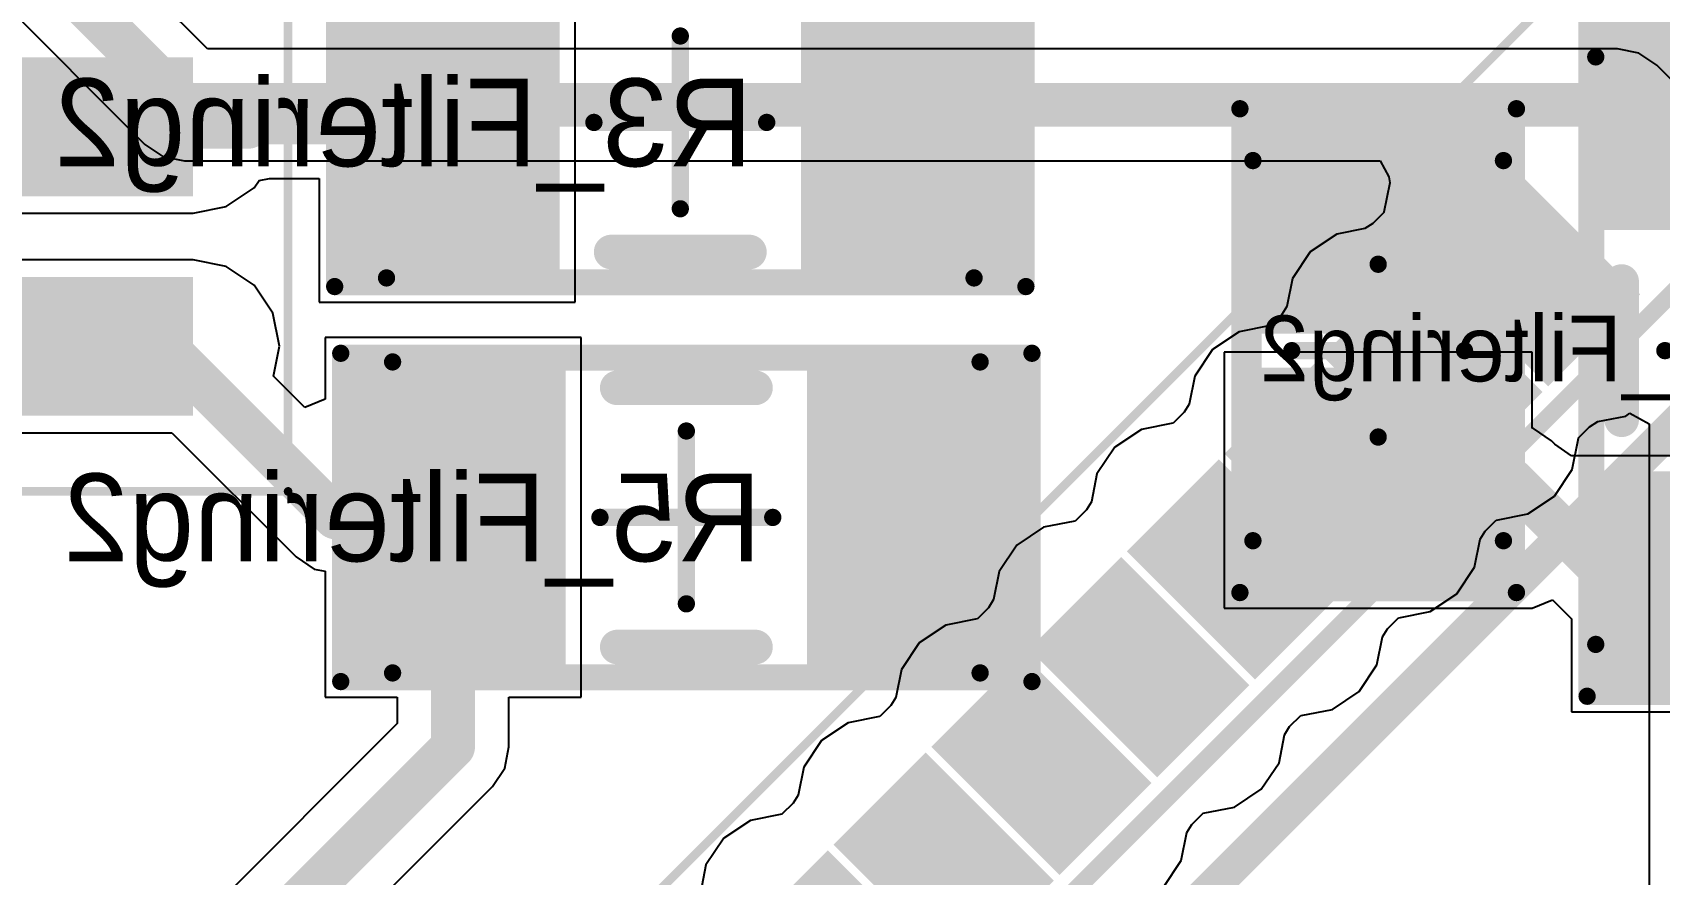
# Model space of a CAD drawing. Header units: millimetres. Extents: x 0.91 to 3, y 1 to 3.
# Drawn here: x 1.6049 to 1.9756, y 2.1247 to 2.3165 of the extents above; entities that cross this region are included whole.
import ezdxf

# ---------------------------------------------------------------- set-up
doc = ezdxf.new("R2010")
doc.units = ezdxf.units.MM
doc.header["$MEASUREMENT"] = 0
for name, color, linetype in [('BottomLayer', 5, 'Continuous'), ('BottomOverlay', 54, 'Continuous'), ('BottomPaste', 16, 'Continuous'), ('BottomSolder', 6, 'Continuous'), ('Mechanical13', 56, 'Continuous'), ('Mechanical15', 56, 'Continuous'), ('TopLayer', 1, 'Continuous'), ('TopOverlay', 2, 'Continuous'), ('TopPaste', 8, 'Continuous'), ('TopSolder', 216, 'Continuous')]:
    doc.layers.add(name, color=color, linetype=linetype)

# ---------------------------------------------------------------- blocks, each defined once
blk = doc.blocks.new('C0805_B_130')
at = {"layer": 'BottomLayer'}
for points, const_width in [([(-0.04035, 0.02756), (-0.04035, -0.02756)], 0.02165), ([(-0.0187, 0.02756), (-0.0187, -0.02756)], 0.02165), ([(0.0187, 0.02756), (0.0187, -0.02756)], 0.02165), ([(0.04035, 0.02756), (0.04035, -0.02756)], 0.02165), ([(-0.00787, 0.01378), (-0.05118, 0.01378)], 0.02756), ([(0.05118, 0.01378), (0.00787, 0.01378)], 0.02756), ([(-0.00787, -0.01378), (-0.05118, -0.01378)], 0.02756), ([(0.05118, -0.01378), (0.00787, -0.01378)], 0.02756)]:
    blk.add_lwpolyline(points, dxfattribs=dict(at, const_width=const_width))
at = {"layer": 'BottomLayer', "const_width": 0.02165}
for points in [[(-0.04035, 0, 1), (-0.0187, 0, 1)], [(0.0187, 0, 1), (0.04035, 0, 1)]]:
    blk.add_lwpolyline(points, format="xyb", close=True, dxfattribs=at)
at = {"layer": 'BottomPaste'}
for points, const_width in [([(-0.04035, 0.02756), (-0.04035, -0.02756)], 0.02165), ([(-0.0187, 0.02756), (-0.0187, -0.02756)], 0.02165), ([(0.0187, 0.02756), (0.0187, -0.02756)], 0.02165), ([(0.04035, 0.02756), (0.04035, -0.02756)], 0.02165), ([(-0.00787, 0.01378), (-0.05118, 0.01378)], 0.02756), ([(0.05118, 0.01378), (0.00787, 0.01378)], 0.02756), ([(-0.00787, -0.01378), (-0.05118, -0.01378)], 0.02756), ([(0.05118, -0.01378), (0.00787, -0.01378)], 0.02756)]:
    blk.add_lwpolyline(points, dxfattribs=dict(at, const_width=const_width))
at = {"layer": 'BottomPaste', "const_width": 0.02165}
for points in [[(-0.04035, 0, 1), (-0.0187, 0, 1)], [(0.0187, 0, 1), (0.04035, 0, 1)]]:
    blk.add_lwpolyline(points, format="xyb", close=True, dxfattribs=at)
at = {"layer": 'BottomSolder'}
for points, const_width in [([(-0.04235, 0.03156), (-0.04235, -0.03156)], 0.02565), ([(-0.0167, 0.03156), (-0.0167, -0.03156)], 0.02565), ([(0.0167, 0.03156), (0.0167, -0.03156)], 0.02565), ([(0.04235, 0.03156), (0.04235, -0.03156)], 0.02565), ([(-0.00387, 0.01578), (-0.05518, 0.01578)], 0.03156), ([(0.05518, 0.01578), (0.00387, 0.01578)], 0.03156), ([(-0.00387, -0.01578), (-0.05518, -0.01578)], 0.03156), ([(0.05518, -0.01578), (0.00387, -0.01578)], 0.03156)]:
    blk.add_lwpolyline(points, dxfattribs=dict(at, const_width=const_width))
at = {"layer": 'BottomSolder', "const_width": 0.02565}
for points in [[(-0.04235, 0, 1), (-0.0167, 0, 1)], [(0.0167, 0, 1), (0.04235, 0, 1)]]:
    blk.add_lwpolyline(points, format="xyb", close=True, dxfattribs=at)
at = {"layer": 'Mechanical13', "const_width": 0.00394}
for points in [[(0.04331, 0.02854), (-0.04331, 0.02854)], [(-0.04331, -0.02854), (-0.04331, 0.02854)], [(0.04331, -0.02854), (0.04331, 0.02854)], [(0.04331, -0.02854), (-0.04331, -0.02854)]]:
    blk.add_lwpolyline(points, dxfattribs=at)
at = {"layer": 'Mechanical13', "const_width": 0.00197}
for points in [[(-0.04429, 0.02854, 1), (-0.04232, 0.02854, 1)], [(-0.04429, 0.02854, 1), (-0.04232, 0.02854, 1)], [(0.04232, 0.02854, 1), (0.04429, 0.02854, 1)], [(0.04232, 0.02854, 1), (0.04429, 0.02854, 1)], [(-0.04429, -0.02854, 1), (-0.04232, -0.02854, 1)], [(-0.04429, -0.02854, 1), (-0.04232, -0.02854, 1)], [(0.04232, -0.02854, 1), (0.04429, -0.02854, 1)], [(0.04232, -0.02854, 1), (0.04429, -0.02854, 1)]]:
    blk.add_lwpolyline(points, format="xyb", close=True, dxfattribs=at)
at = {"layer": 'Mechanical15', "const_width": 0.00394}
for points in [[(0.05512, 0.0315), (-0.05512, 0.0315)], [(-0.05512, -0.0315), (-0.05512, 0.0315)], [(0.05512, -0.0315), (0.05512, 0.0315)], [(0, -0.01969), (0, 0.01968)], [(0.01969, 0), (-0.01969, 0)], [(0.05512, -0.0315), (-0.05512, -0.0315)]]:
    blk.add_lwpolyline(points, dxfattribs=at)
at = {"layer": 'Mechanical15', "const_width": 0.00197}
for points in [[(-0.0561, 0.0315, 1), (-0.05413, 0.0315, 1)], [(-0.0561, 0.0315, 1), (-0.05413, 0.0315, 1)], [(0.05413, 0.0315, 1), (0.0561, 0.0315, 1)], [(0.05413, 0.0315, 1), (0.0561, 0.0315, 1)], [(-0.00098, 0.01968, 1), (0.00098, 0.01968, 1)], [(-0.02067, 0, 1), (-0.0187, 0, 1)], [(0.0187, 0, 1), (0.02067, 0, 1)], [(-0.00098, -0.01969, 1), (0.00098, -0.01969, 1)], [(-0.0561, -0.0315, 1), (-0.05413, -0.0315, 1)], [(-0.0561, -0.0315, 1), (-0.05413, -0.0315, 1)], [(0.05413, -0.0315, 1), (0.0561, -0.0315, 1)], [(0.05413, -0.0315, 1), (0.0561, -0.0315, 1)]]:
    blk.add_lwpolyline(points, format="xyb", close=True, dxfattribs=at)
blk = doc.blocks.new('C1206_B_172')
at = {"layer": 'BottomLayer'}
for points, const_width in [([(-0.06398, 0.03346), (-0.06398, -0.03346)], 0.02165), ([(-0.04232, 0.03346), (-0.04232, -0.03346)], 0.02165), ([(0.04232, 0.03346), (0.04232, -0.03346)], 0.02165), ([(0.06398, 0.03346), (0.06398, -0.03346)], 0.02165), ([(-0.0315, 0.01673), (-0.0748, 0.01673)], 0.03346), ([(0.0748, 0.01673), (0.0315, 0.01673)], 0.03346), ([(-0.0315, -0.01673), (-0.0748, -0.01673)], 0.03346), ([(0.0748, -0.01673), (0.0315, -0.01673)], 0.03346)]:
    blk.add_lwpolyline(points, dxfattribs=dict(at, const_width=const_width))
at = {"layer": 'BottomLayer', "const_width": 0.02165}
for points in [[(-0.06398, 0, 1), (-0.04232, 0, 1)], [(0.04232, 0, 1), (0.06398, 0, 1)]]:
    blk.add_lwpolyline(points, format="xyb", close=True, dxfattribs=at)
at = {"layer": 'BottomOverlay', "const_width": 0.00787}
for points in [[(0.01575, 0.02953), (-0.01575, 0.02953)], [(0.01575, -0.02953), (-0.01575, -0.02953)]]:
    blk.add_lwpolyline(points, dxfattribs=at)
at = {"layer": 'BottomOverlay', "const_width": 0.00394}
for points in [[(-0.01772, 0.02953, 1), (-0.01378, 0.02953, 1)], [(0.01378, 0.02953, 1), (0.01772, 0.02953, 1)], [(-0.01772, -0.02953, 1), (-0.01378, -0.02953, 1)], [(0.01378, -0.02953, 1), (0.01772, -0.02953, 1)]]:
    blk.add_lwpolyline(points, format="xyb", close=True, dxfattribs=at)
at = {"layer": 'BottomPaste'}
for points, const_width in [([(-0.06398, 0.03346), (-0.06398, -0.03346)], 0.02165), ([(-0.04232, 0.03346), (-0.04232, -0.03346)], 0.02165), ([(0.04232, 0.03346), (0.04232, -0.03346)], 0.02165), ([(0.06398, 0.03346), (0.06398, -0.03346)], 0.02165), ([(-0.0315, 0.01673), (-0.0748, 0.01673)], 0.03346), ([(0.0748, 0.01673), (0.0315, 0.01673)], 0.03346), ([(-0.0315, -0.01673), (-0.0748, -0.01673)], 0.03346), ([(0.0748, -0.01673), (0.0315, -0.01673)], 0.03346)]:
    blk.add_lwpolyline(points, dxfattribs=dict(at, const_width=const_width))
at = {"layer": 'BottomPaste', "const_width": 0.02165}
for points in [[(-0.06398, 0, 1), (-0.04232, 0, 1)], [(0.04232, 0, 1), (0.06398, 0, 1)]]:
    blk.add_lwpolyline(points, format="xyb", close=True, dxfattribs=at)
at = {"layer": 'BottomSolder'}
for points, const_width in [([(-0.06598, 0.03746), (-0.06598, -0.03746)], 0.02565), ([(-0.04032, 0.03746), (-0.04032, -0.03746)], 0.02565), ([(0.04032, 0.03746), (0.04032, -0.03746)], 0.02565), ([(0.06598, 0.03746), (0.06598, -0.03746)], 0.02565), ([(-0.0275, 0.01873), (-0.0788, 0.01873)], 0.03746), ([(0.0788, 0.01873), (0.0275, 0.01873)], 0.03746), ([(-0.0275, -0.01873), (-0.0788, -0.01873)], 0.03746), ([(0.0788, -0.01873), (0.0275, -0.01873)], 0.03746)]:
    blk.add_lwpolyline(points, dxfattribs=dict(at, const_width=const_width))
at = {"layer": 'BottomSolder', "const_width": 0.02565}
for points in [[(-0.06598, 0, 1), (-0.04032, 0, 1)], [(0.04032, 0, 1), (0.06598, 0, 1)]]:
    blk.add_lwpolyline(points, format="xyb", close=True, dxfattribs=at)
at = {"layer": 'Mechanical13', "const_width": 0.00394}
for points in [[(0.06693, 0.03543), (-0.06693, 0.03543)], [(-0.06693, 0.03543), (-0.06693, -0.03543)], [(0.06693, 0.03543), (0.06693, -0.03543)], [(0.06693, -0.03543), (-0.06693, -0.03543)]]:
    blk.add_lwpolyline(points, dxfattribs=at)
at = {"layer": 'Mechanical13', "const_width": 0.00197}
for points in [[(-0.06791, 0.03543, 1), (-0.06594, 0.03543, 1)], [(-0.06791, 0.03543, 1), (-0.06594, 0.03543, 1)], [(0.06595, 0.03543, 1), (0.06791, 0.03543, 1)], [(0.06595, 0.03543, 1), (0.06791, 0.03543, 1)], [(-0.06791, -0.03543, 1), (-0.06594, -0.03543, 1)], [(-0.06791, -0.03543, 1), (-0.06594, -0.03543, 1)], [(0.06595, -0.03543, 1), (0.06791, -0.03543, 1)], [(0.06595, -0.03543, 1), (0.06791, -0.03543, 1)]]:
    blk.add_lwpolyline(points, format="xyb", close=True, dxfattribs=at)
at = {"layer": 'Mechanical15', "const_width": 0.00394}
for points in [[(0.07874, 0.0374), (-0.07874, 0.0374)], [(-0.07874, 0.0374), (-0.07874, -0.0374)], [(0.07874, 0.0374), (0.07874, -0.0374)], [(0, 0.01968), (0, -0.01969)], [(0.01969, 0), (-0.01968, 0)], [(0.07874, -0.0374), (-0.07874, -0.0374)]]:
    blk.add_lwpolyline(points, dxfattribs=at)
at = {"layer": 'Mechanical15', "const_width": 0.00197}
for points in [[(-0.07972, 0.0374, 1), (-0.07776, 0.0374, 1)], [(-0.07972, 0.0374, 1), (-0.07776, 0.0374, 1)], [(0.07776, 0.0374, 1), (0.07972, 0.0374, 1)], [(0.07776, 0.0374, 1), (0.07972, 0.0374, 1)], [(-0.00098, 0.01968, 1), (0.00098, 0.01968, 1)], [(-0.02067, 0, 1), (-0.0187, 0, 1)], [(0.0187, 0, 1), (0.02067, 0, 1)], [(-0.00098, -0.01969, 1), (0.00098, -0.01969, 1)], [(-0.07972, -0.0374, 1), (-0.07776, -0.0374, 1)], [(-0.07972, -0.0374, 1), (-0.07776, -0.0374, 1)], [(0.07776, -0.0374, 1), (0.07972, -0.0374, 1)], [(0.07776, -0.0374, 1), (0.07972, -0.0374, 1)]]:
    blk.add_lwpolyline(points, format="xyb", close=True, dxfattribs=at)
blk = doc.blocks.new('C1206_B_176')
at = {"layer": 'BottomLayer'}
for points, const_width in [([(-0.06398, 0.03346), (-0.06398, -0.03346)], 0.02165), ([(-0.04232, 0.03346), (-0.04232, -0.03346)], 0.02165), ([(0.04232, 0.03346), (0.04232, -0.03346)], 0.02165), ([(0.06398, 0.03346), (0.06398, -0.03346)], 0.02165), ([(-0.0315, 0.01673), (-0.0748, 0.01673)], 0.03346), ([(0.0748, 0.01673), (0.0315, 0.01673)], 0.03346), ([(-0.0315, -0.01673), (-0.0748, -0.01673)], 0.03346), ([(0.0748, -0.01673), (0.0315, -0.01673)], 0.03346)]:
    blk.add_lwpolyline(points, dxfattribs=dict(at, const_width=const_width))
at = {"layer": 'BottomLayer', "const_width": 0.02165}
for points in [[(-0.06398, 0, 1), (-0.04232, 0, 1)], [(0.04232, 0, 1), (0.06398, 0, 1)]]:
    blk.add_lwpolyline(points, format="xyb", close=True, dxfattribs=at)
at = {"layer": 'BottomOverlay', "const_width": 0.00787}
for points in [[(0.01575, 0.02953), (-0.01575, 0.02953)], [(0.01575, -0.02953), (-0.01575, -0.02953)]]:
    blk.add_lwpolyline(points, dxfattribs=at)
at = {"layer": 'BottomOverlay', "const_width": 0.00394}
for points in [[(-0.01772, 0.02953, 1), (-0.01378, 0.02953, 1)], [(0.01378, 0.02953, 1), (0.01772, 0.02953, 1)], [(-0.01772, -0.02953, 1), (-0.01378, -0.02953, 1)], [(0.01378, -0.02953, 1), (0.01772, -0.02953, 1)]]:
    blk.add_lwpolyline(points, format="xyb", close=True, dxfattribs=at)
at = {"layer": 'BottomPaste'}
for points, const_width in [([(-0.06398, 0.03346), (-0.06398, -0.03346)], 0.02165), ([(-0.04232, 0.03346), (-0.04232, -0.03346)], 0.02165), ([(0.04232, 0.03346), (0.04232, -0.03346)], 0.02165), ([(0.06398, 0.03346), (0.06398, -0.03346)], 0.02165), ([(-0.0315, 0.01673), (-0.0748, 0.01673)], 0.03346), ([(0.0748, 0.01673), (0.0315, 0.01673)], 0.03346), ([(-0.0315, -0.01673), (-0.0748, -0.01673)], 0.03346), ([(0.0748, -0.01673), (0.0315, -0.01673)], 0.03346)]:
    blk.add_lwpolyline(points, dxfattribs=dict(at, const_width=const_width))
at = {"layer": 'BottomPaste', "const_width": 0.02165}
for points in [[(-0.06398, 0, 1), (-0.04232, 0, 1)], [(0.04232, 0, 1), (0.06398, 0, 1)]]:
    blk.add_lwpolyline(points, format="xyb", close=True, dxfattribs=at)
at = {"layer": 'BottomSolder'}
for points, const_width in [([(-0.06598, 0.03746), (-0.06598, -0.03746)], 0.02565), ([(-0.04032, 0.03746), (-0.04032, -0.03746)], 0.02565), ([(0.04032, 0.03746), (0.04032, -0.03746)], 0.02565), ([(0.06598, 0.03746), (0.06598, -0.03746)], 0.02565), ([(-0.0275, 0.01873), (-0.0788, 0.01873)], 0.03746), ([(0.0788, 0.01873), (0.0275, 0.01873)], 0.03746), ([(-0.0275, -0.01873), (-0.0788, -0.01873)], 0.03746), ([(0.0788, -0.01873), (0.0275, -0.01873)], 0.03746)]:
    blk.add_lwpolyline(points, dxfattribs=dict(at, const_width=const_width))
at = {"layer": 'BottomSolder', "const_width": 0.02565}
for points in [[(-0.06598, 0, 1), (-0.04032, 0, 1)], [(0.04032, 0, 1), (0.06598, 0, 1)]]:
    blk.add_lwpolyline(points, format="xyb", close=True, dxfattribs=at)
at = {"layer": 'Mechanical13', "const_width": 0.00394}
for points in [[(0.06693, 0.03543), (-0.06693, 0.03543)], [(-0.06693, 0.03543), (-0.06693, -0.03543)], [(0.06693, 0.03543), (0.06693, -0.03543)], [(0.06693, -0.03543), (-0.06693, -0.03543)]]:
    blk.add_lwpolyline(points, dxfattribs=at)
at = {"layer": 'Mechanical13', "const_width": 0.00197}
for points in [[(-0.06791, 0.03543, 1), (-0.06594, 0.03543, 1)], [(-0.06791, 0.03543, 1), (-0.06594, 0.03543, 1)], [(0.06595, 0.03543, 1), (0.06791, 0.03543, 1)], [(0.06595, 0.03543, 1), (0.06791, 0.03543, 1)], [(-0.06791, -0.03543, 1), (-0.06594, -0.03543, 1)], [(-0.06791, -0.03543, 1), (-0.06594, -0.03543, 1)], [(0.06595, -0.03543, 1), (0.06791, -0.03543, 1)], [(0.06595, -0.03543, 1), (0.06791, -0.03543, 1)]]:
    blk.add_lwpolyline(points, format="xyb", close=True, dxfattribs=at)
at = {"layer": 'Mechanical15', "const_width": 0.00394}
for points in [[(0.07874, 0.0374), (-0.07874, 0.0374)], [(-0.07874, 0.0374), (-0.07874, -0.0374)], [(0.07874, 0.0374), (0.07874, -0.0374)], [(0, 0.01969), (0, -0.01969)], [(0.01969, 0), (-0.01968, 0)], [(0.07874, -0.0374), (-0.07874, -0.0374)]]:
    blk.add_lwpolyline(points, dxfattribs=at)
at = {"layer": 'Mechanical15', "const_width": 0.00197}
for points in [[(-0.07972, 0.0374, 1), (-0.07776, 0.0374, 1)], [(-0.07972, 0.0374, 1), (-0.07776, 0.0374, 1)], [(0.07776, 0.0374, 1), (0.07972, 0.0374, 1)], [(0.07776, 0.0374, 1), (0.07972, 0.0374, 1)], [(-0.00098, 0.01969, 1), (0.00098, 0.01969, 1)], [(-0.02067, 0, 1), (-0.0187, 0, 1)], [(0.0187, 0, 1), (0.02067, 0, 1)], [(-0.00098, -0.01969, 1), (0.00098, -0.01969, 1)], [(-0.07972, -0.0374, 1), (-0.07776, -0.0374, 1)], [(-0.07972, -0.0374, 1), (-0.07776, -0.0374, 1)], [(0.07776, -0.0374, 1), (0.07972, -0.0374, 1)], [(0.07776, -0.0374, 1), (0.07972, -0.0374, 1)]]:
    blk.add_lwpolyline(points, format="xyb", close=True, dxfattribs=at)
blk = doc.blocks.new('C1206_B_192')
at = {"layer": 'BottomLayer'}
for points, const_width in [([(-0.06398, 0.03346), (-0.06398, -0.03346)], 0.02165), ([(-0.04232, 0.03346), (-0.04232, -0.03346)], 0.02165), ([(0.04232, 0.03346), (0.04232, -0.03346)], 0.02165), ([(0.06398, 0.03346), (0.06398, -0.03346)], 0.02165), ([(-0.0315, -0.01673), (-0.0748, -0.01673)], 0.03346), ([(0.0748, -0.01673), (0.0315, -0.01673)], 0.03346)]:
    blk.add_lwpolyline(points, dxfattribs=dict(at, const_width=const_width))
at = {"layer": 'BottomLayer', "const_width": 0.02165}
for points in [[(-0.06398, 0, 1), (-0.04232, 0, 1)], [(0.04232, 0, 1), (0.06398, 0, 1)]]:
    blk.add_lwpolyline(points, format="xyb", close=True, dxfattribs=at)
at = {"layer": 'BottomOverlay', "const_width": 0.00787}
blk.add_lwpolyline([(0.01575, -0.02953), (-0.01575, -0.02953)], dxfattribs=at)
at = {"layer": 'BottomOverlay', "const_width": 0.00394}
for points in [[(-0.01772, -0.02953, 1), (-0.01378, -0.02953, 1)], [(0.01378, -0.02953, 1), (0.01772, -0.02953, 1)]]:
    blk.add_lwpolyline(points, format="xyb", close=True, dxfattribs=at)
at = {"layer": 'BottomPaste'}
for points, const_width in [([(-0.06398, 0.03346), (-0.06398, -0.03346)], 0.02165), ([(-0.04232, 0.03346), (-0.04232, -0.03346)], 0.02165), ([(0.04232, 0.03346), (0.04232, -0.03346)], 0.02165), ([(0.06398, 0.03346), (0.06398, -0.03346)], 0.02165), ([(-0.0315, -0.01673), (-0.0748, -0.01673)], 0.03346), ([(0.0748, -0.01673), (0.0315, -0.01673)], 0.03346)]:
    blk.add_lwpolyline(points, dxfattribs=dict(at, const_width=const_width))
at = {"layer": 'BottomPaste', "const_width": 0.02165}
for points in [[(-0.06398, 0, 1), (-0.04232, 0, 1)], [(0.04232, 0, 1), (0.06398, 0, 1)]]:
    blk.add_lwpolyline(points, format="xyb", close=True, dxfattribs=at)
at = {"layer": 'BottomSolder'}
for points, const_width in [([(-0.06598, 0.03746), (-0.06598, -0.03746)], 0.02565), ([(-0.04032, 0.03746), (-0.04032, -0.03746)], 0.02565), ([(0.04032, 0.03746), (0.04032, -0.03746)], 0.02565), ([(0.06598, 0.03746), (0.06598, -0.03746)], 0.02565), ([(-0.0275, -0.01873), (-0.0788, -0.01873)], 0.03746), ([(0.0788, -0.01873), (0.0275, -0.01873)], 0.03746)]:
    blk.add_lwpolyline(points, dxfattribs=dict(at, const_width=const_width))
at = {"layer": 'BottomSolder', "const_width": 0.02565}
for points in [[(-0.06598, 0, 1), (-0.04032, 0, 1)], [(0.04032, 0, 1), (0.06598, 0, 1)]]:
    blk.add_lwpolyline(points, format="xyb", close=True, dxfattribs=at)
at = {"layer": 'Mechanical13', "const_width": 0.00394}
for points in [[(-0.06693, -0.03543), (-0.06693, 0.03543)], [(0.06693, -0.03543), (0.06693, 0.03543)], [(0.06693, -0.03543), (-0.06693, -0.03543)]]:
    blk.add_lwpolyline(points, dxfattribs=at)
at = {"layer": 'Mechanical13', "const_width": 0.00197}
for points in [[(-0.06791, -0.03543, 1), (-0.06595, -0.03543, 1)], [(-0.06791, -0.03543, 1), (-0.06595, -0.03543, 1)], [(0.06595, -0.03543, 1), (0.06791, -0.03543, 1)], [(0.06595, -0.03543, 1), (0.06791, -0.03543, 1)]]:
    blk.add_lwpolyline(points, format="xyb", close=True, dxfattribs=at)
at = {"layer": 'Mechanical15', "const_width": 0.00394}
for points in [[(0.07874, -0.0374), (0.07874, 0.0374)], [(0, -0.01969), (0, 0.01968)], [(0.07874, -0.0374), (-0.07874, -0.0374)]]:
    blk.add_lwpolyline(points, dxfattribs=at)
at = {"layer": 'Mechanical15', "const_width": 0.00197}
for points in [[(-0.00098, -0.01969, 1), (0.00098, -0.01969, 1)], [(0.07776, -0.0374, 1), (0.07972, -0.0374, 1)], [(0.07776, -0.0374, 1), (0.07972, -0.0374, 1)]]:
    blk.add_lwpolyline(points, format="xyb", close=True, dxfattribs=at)
blk = doc.blocks.new('TI_D14_N_B_220')
at = {"layer": 'BottomLayer', "const_width": 0.01181}
for points in [[(-0.12598, 0.15591), (-0.06299, 0.15591)], [(-0.12598, 0.14409), (-0.06299, 0.14409)], [(-0.12598, 0.10591), (-0.06299, 0.10591)], [(-0.12598, 0.09409), (-0.06299, 0.09409)]]:
    blk.add_lwpolyline(points, dxfattribs=at)
for points in [[(-0.12598, 0.14409, 1), (-0.12598, 0.15591)], [(-0.12598, 0.09409, 1), (-0.12598, 0.10591)]]:
    blk.add_lwpolyline(points, format="xyb", dxfattribs=at)
for points in [[(-0.10039, 0.15, 1), (-0.08858, 0.15, 1)], [(-0.10039, 0.1, 1), (-0.08858, 0.1, 1)]]:
    blk.add_lwpolyline(points, format="xyb", close=True, dxfattribs=at)
at = {"layer": 'BottomPaste', "const_width": 0.01181}
for points in [[(-0.12598, 0.15591), (-0.06299, 0.15591)], [(-0.12598, 0.14409), (-0.06299, 0.14409)], [(-0.12598, 0.10591), (-0.06299, 0.10591)], [(-0.12598, 0.09409), (-0.06299, 0.09409)]]:
    blk.add_lwpolyline(points, dxfattribs=at)
for points in [[(-0.12598, 0.14409, 1), (-0.12598, 0.15591)], [(-0.12598, 0.09409, 1), (-0.12598, 0.10591)]]:
    blk.add_lwpolyline(points, format="xyb", dxfattribs=at)
for points in [[(-0.10039, 0.15, 1), (-0.08858, 0.15, 1)], [(-0.10039, 0.1, 1), (-0.08858, 0.1, 1)]]:
    blk.add_lwpolyline(points, format="xyb", close=True, dxfattribs=at)
at = {"layer": 'BottomSolder', "const_width": 0.01581}
for points in [[(-0.12598, 0.15791), (-0.06299, 0.15791)], [(-0.12598, 0.14209), (-0.06299, 0.14209)], [(-0.12598, 0.10791), (-0.06299, 0.10791)], [(-0.12598, 0.09209), (-0.06299, 0.09209)]]:
    blk.add_lwpolyline(points, dxfattribs=at)
for points in [[(-0.12598, 0.14209, 1), (-0.12598, 0.15791)], [(-0.12598, 0.09209, 1), (-0.12598, 0.10791)]]:
    blk.add_lwpolyline(points, format="xyb", dxfattribs=at)
for points in [[(-0.10239, 0.15, 1), (-0.08658, 0.15, 1)], [(-0.10239, 0.1, 1), (-0.08658, 0.1, 1)]]:
    blk.add_lwpolyline(points, format="xyb", close=True, dxfattribs=at)
at = {"layer": 'Mechanical15', "const_width": 0.00197}
for points in [[(-0.14764, 0.18307), (-0.14764, -0.18307)], [(0.14764, 0.18307), (-0.14764, 0.18307)]]:
    blk.add_lwpolyline(points, dxfattribs=at)
at = {"layer": 'Mechanical15', "const_width": 0.000984}
blk.add_lwpolyline([(-0.14813, 0.18307, 1), (-0.14715, 0.18307, 1)], format="xyb", close=True, dxfattribs=at)
blk.add_lwpolyline([(-0.14813, 0.18307, 1), (-0.14715, 0.18307, 1)], format="xyb", close=True, dxfattribs=at)
blk = doc.blocks.new('MCHP_TQFP_PT44_N_226')
at = {"layer": 'Mechanical13', "const_width": 0.00394}
blk.add_lwpolyline([(-0.19685, 0.19685), (0.19685, 0.19685)], dxfattribs=at)
at = {"layer": 'Mechanical15', "const_width": 0.00197}
blk.add_lwpolyline([(-0.26378, 0.26378), (0.26378, 0.26378)], dxfattribs=at)
at = {"layer": 'TopLayer', "const_width": 0.01083}
for points in [[(-0.06841, 0.24311, 1), (-0.05758, 0.24311)], [(-0.03691, 0.24311, 1), (-0.02608, 0.24311)], [(-0.00541, 0.24311, 1), (0.00541, 0.24311)], [(0.02608, 0.24311, 1), (0.03691, 0.24311)], [(0.05758, 0.24311, 1), (0.06841, 0.24311)], [(0.08907, 0.24311, 1), (0.0999, 0.24311)], [(0.12057, 0.24311, 1), (0.1314, 0.24311)], [(0.15207, 0.24311, 1), (0.16289, 0.24311)], [(0.00541, 0.20177, 1), (-0.00541, 0.20177)], [(0.03691, 0.20177, 1), (0.02608, 0.20177)], [(0.06841, 0.20177, 1), (0.05758, 0.20177)], [(0.0999, 0.20177, 1), (0.08907, 0.20177)], [(0.1314, 0.20177, 1), (0.12057, 0.20177)], [(0.16289, 0.20177, 1), (0.15207, 0.20177)]]:
    blk.add_lwpolyline(points, format="xyb", dxfattribs=at)
for points in [[(-0.05758, 0.20177), (-0.05758, 0.24311)], [(-0.03691, 0.20177), (-0.03691, 0.24311)], [(-0.02608, 0.20177), (-0.02608, 0.24311)], [(-0.00541, 0.20177), (-0.00541, 0.24311)], [(0.00541, 0.20177), (0.00541, 0.24311)], [(0.02608, 0.20177), (0.02608, 0.24311)], [(0.03691, 0.20177), (0.03691, 0.24311)], [(0.05758, 0.20177), (0.05758, 0.24311)], [(0.06841, 0.20177), (0.06841, 0.24311)], [(0.08907, 0.20177), (0.08907, 0.24311)], [(0.0999, 0.20177), (0.0999, 0.24311)], [(0.12057, 0.20177), (0.12057, 0.24311)], [(0.1314, 0.20177), (0.1314, 0.24311)], [(0.15207, 0.20177), (0.15207, 0.24311)], [(0.16289, 0.20177), (0.16289, 0.24311)]]:
    blk.add_lwpolyline(points, dxfattribs=at)
for points in [[(-0.03691, 0.22244, 1), (-0.02608, 0.22244, 1)], [(-0.00541, 0.22244, 1), (0.00541, 0.22244, 1)], [(0.02608, 0.22244, 1), (0.03691, 0.22244, 1)], [(0.05758, 0.22244, 1), (0.06841, 0.22244, 1)], [(0.08907, 0.22244, 1), (0.0999, 0.22244, 1)], [(0.12057, 0.22244, 1), (0.1314, 0.22244, 1)], [(0.15207, 0.22244, 1), (0.16289, 0.22244, 1)]]:
    blk.add_lwpolyline(points, format="xyb", close=True, dxfattribs=at)
at = {"layer": 'TopOverlay', "const_width": 0.00787}
blk.add_lwpolyline([(-0.1752, 0.1752), (0.1752, 0.1752)], dxfattribs=at)
at = {"layer": 'TopPaste', "const_width": 0.01083}
for points in [[(-0.06841, 0.24311, 1), (-0.05758, 0.24311)], [(-0.03691, 0.24311, 1), (-0.02608, 0.24311)], [(-0.00541, 0.24311, 1), (0.00541, 0.24311)], [(0.02608, 0.24311, 1), (0.03691, 0.24311)], [(0.05758, 0.24311, 1), (0.06841, 0.24311)], [(0.08907, 0.24311, 1), (0.0999, 0.24311)], [(0.12057, 0.24311, 1), (0.1314, 0.24311)], [(0.15207, 0.24311, 1), (0.16289, 0.24311)], [(0.00541, 0.20177, 1), (-0.00541, 0.20177)], [(0.03691, 0.20177, 1), (0.02608, 0.20177)], [(0.06841, 0.20177, 1), (0.05758, 0.20177)], [(0.0999, 0.20177, 1), (0.08907, 0.20177)], [(0.1314, 0.20177, 1), (0.12057, 0.20177)], [(0.16289, 0.20177, 1), (0.15207, 0.20177)]]:
    blk.add_lwpolyline(points, format="xyb", dxfattribs=at)
for points in [[(-0.05758, 0.20177), (-0.05758, 0.24311)], [(-0.03691, 0.20177), (-0.03691, 0.24311)], [(-0.02608, 0.20177), (-0.02608, 0.24311)], [(-0.00541, 0.20177), (-0.00541, 0.24311)], [(0.00541, 0.20177), (0.00541, 0.24311)], [(0.02608, 0.20177), (0.02608, 0.24311)], [(0.03691, 0.20177), (0.03691, 0.24311)], [(0.05758, 0.20177), (0.05758, 0.24311)], [(0.06841, 0.20177), (0.06841, 0.24311)], [(0.08907, 0.20177), (0.08907, 0.24311)], [(0.0999, 0.20177), (0.0999, 0.24311)], [(0.12057, 0.20177), (0.12057, 0.24311)], [(0.1314, 0.20177), (0.1314, 0.24311)], [(0.15207, 0.20177), (0.15207, 0.24311)], [(0.16289, 0.20177), (0.16289, 0.24311)]]:
    blk.add_lwpolyline(points, dxfattribs=at)
for points in [[(-0.03691, 0.22244, 1), (-0.02608, 0.22244, 1)], [(-0.00541, 0.22244, 1), (0.00541, 0.22244, 1)], [(0.02608, 0.22244, 1), (0.03691, 0.22244, 1)], [(0.05758, 0.22244, 1), (0.06841, 0.22244, 1)], [(0.08907, 0.22244, 1), (0.0999, 0.22244, 1)], [(0.12057, 0.22244, 1), (0.1314, 0.22244, 1)], [(0.15207, 0.22244, 1), (0.16289, 0.22244, 1)]]:
    blk.add_lwpolyline(points, format="xyb", close=True, dxfattribs=at)
at = {"layer": 'TopSolder', "const_width": 0.01483}
for points in [[(-0.07041, 0.24311, 1), (-0.05558, 0.24311)], [(-0.03891, 0.24311, 1), (-0.02408, 0.24311)], [(-0.00741, 0.24311, 1), (0.00741, 0.24311)], [(0.02408, 0.24311, 1), (0.03891, 0.24311)], [(0.05558, 0.24311, 1), (0.07041, 0.24311)], [(0.08707, 0.24311, 1), (0.1019, 0.24311)], [(0.11857, 0.24311, 1), (0.1334, 0.24311)], [(0.15007, 0.24311, 1), (0.16489, 0.24311)], [(-0.02408, 0.20177, 1), (-0.03891, 0.20177)], [(0.00741, 0.20177, 1), (-0.00741, 0.20177)], [(0.03891, 0.20177, 1), (0.02408, 0.20177)], [(0.07041, 0.20177, 1), (0.05558, 0.20177)], [(0.1019, 0.20177, 1), (0.08707, 0.20177)], [(0.1334, 0.20177, 1), (0.11857, 0.20177)], [(0.16489, 0.20177, 1), (0.15007, 0.20177)]]:
    blk.add_lwpolyline(points, format="xyb", dxfattribs=at)
for points in [[(-0.05558, 0.20177), (-0.05558, 0.24311)], [(-0.03891, 0.20177), (-0.03891, 0.24311)], [(-0.02408, 0.20177), (-0.02408, 0.24311)], [(-0.00741, 0.20177), (-0.00741, 0.24311)], [(0.00741, 0.20177), (0.00741, 0.24311)], [(0.02408, 0.20177), (0.02408, 0.24311)], [(0.03891, 0.20177), (0.03891, 0.24311)], [(0.05558, 0.20177), (0.05558, 0.24311)], [(0.07041, 0.20177), (0.07041, 0.24311)], [(0.08707, 0.20177), (0.08707, 0.24311)], [(0.1019, 0.20177), (0.1019, 0.24311)], [(0.11857, 0.20177), (0.11857, 0.24311)], [(0.1334, 0.20177), (0.1334, 0.24311)], [(0.15007, 0.20177), (0.15007, 0.24311)], [(0.16489, 0.20177), (0.16489, 0.24311)]]:
    blk.add_lwpolyline(points, dxfattribs=at)
for points in [[(-0.03891, 0.22244, 1), (-0.02408, 0.22244, 1)], [(-0.00741, 0.22244, 1), (0.00741, 0.22244, 1)], [(0.02408, 0.22244, 1), (0.03891, 0.22244, 1)], [(0.05558, 0.22244, 1), (0.07041, 0.22244, 1)], [(0.08707, 0.22244, 1), (0.1019, 0.22244, 1)], [(0.11857, 0.22244, 1), (0.1334, 0.22244, 1)], [(0.15007, 0.22244, 1), (0.16489, 0.22244, 1)]]:
    blk.add_lwpolyline(points, format="xyb", close=True, dxfattribs=at)

msp = doc.modelspace()

# ---------------------------------------------------------------- linework, layer by layer
at = {"layer": 'BottomLayer'}
for p, q in [((1.72852, 2.25504), (1.72852, 2.33226)), ((1.64903, 2.27681), (1.65542, 2.28108)), ((1.65542, 2.28108), (1.65654, 2.28276)), ((1.65654, 2.28276), (1.65888, 2.28323)), ((1.65888, 2.28323), (1.65892, 2.28326)), ((1.65892, 2.28326), (1.67021, 2.28326)), ((1.67021, 2.28326), (1.67021, 2.25504)), ((1.6415, 2.27531), (1.64903, 2.27681)), ((1.5785, 2.27531), (1.6415, 2.27531)), ((1.6415, 2.26469), (1.5785, 2.26469)), ((1.64903, 2.26319), (1.6415, 2.26469)), ((1.65542, 2.25892), (1.64903, 2.26319)), ((1.65969, 2.25253), (1.65542, 2.25892)), ((1.67021, 2.25504), (1.72852, 2.25504)), ((1.66119, 2.245), (1.65969, 2.25253)), ((1.72989, 2.24696), (1.67159, 2.24696)), ((1.67159, 2.24696), (1.67159, 2.23297)), ((1.72989, 2.16504), (1.72989, 2.24696)), ((1.65983, 2.23819), (1.66119, 2.245)), ((1.94657, 2.24363), (1.87645, 2.24363)), ((1.87645, 2.24363), (1.87645, 2.18532)), ((1.94657, 2.22631), (1.94657, 2.24363)), ((1.66697, 2.23106), (1.65983, 2.23819)), ((1.67159, 2.23297), (1.66697, 2.23106)), ((1.5785, 2.22531), (1.63667, 2.22531)), ((1.63667, 2.22531), (1.66499, 2.19699)), ((1.94688, 2.22625), (1.94657, 2.22631)), ((1.95101, 2.22348), (1.94688, 2.22625)), ((1.95179, 2.22271), (1.95101, 2.22348)), ((1.95555, 2.22), (1.95179, 2.22271)), ((1.98326, 2.22), (1.95555, 2.22)), ((1.95555, 2.22), (1.95555, 2.22)), ((1.95555, 2.22), (1.95555, 2.22)), ((1.66499, 2.19699), (1.66912, 2.19423)), ((1.66912, 2.19423), (1.67159, 2.19374)), ((1.67159, 2.19374), (1.67159, 2.16504)), ((1.94657, 2.18534), (1.95119, 2.18726)), ((1.95119, 2.18726), (1.95555, 2.1829)), ((1.87645, 2.18532), (1.94657, 2.18532)), ((1.94657, 2.18532), (1.94657, 2.18534)), ((1.95555, 2.1829), (1.95555, 2.1617)), ((1.67159, 2.16504), (1.688, 2.16504)), ((1.688, 2.16504), (1.688, 2.15902)), ((1.71348, 2.15374), (1.71348, 2.16504)), ((1.71348, 2.16504), (1.72989, 2.16504)), ((1.95555, 2.1617), (1.98377, 2.1617)), ((1.688, 2.15902), (1.48572, 1.95674)), ((1.71251, 2.14886), (1.71348, 2.15374)), ((1.70975, 2.14473), (1.71251, 2.14886)), ((1.50001, 1.93499), (1.70975, 2.14473))]:
    msp.add_line(p, q, dxfattribs=at)
at = {"layer": 'BottomLayer', "const_width": 0.01}
for points in [[(1.516, 2.295), (1.61, 2.295)], [(1.61, 2.295), (1.654, 2.295)], [(1.654, 2.295), (1.655, 2.296)], [(1.655, 2.296), (1.69936, 2.296)], [(1.555, 2.245), (1.61, 2.245)], [(1.61, 2.245), (1.635, 2.245)], [(1.635, 2.245), (1.674, 2.206)], [(1.91151, 2.21447), (1.942, 2.21447)], [(1.942, 2.21447), (1.96562, 2.19085)], [(1.674, 2.206), (1.70074, 2.206)], [(1.70074, 2.15374), (1.70074, 2.206)], [(1.96562, 2.19085), (1.996, 2.19085)], [(1.491, 1.944), (1.70074, 2.15374)]]:
    msp.add_lwpolyline(points, dxfattribs=at)
at = {"layer": 'BottomLayer', "const_width": 0.005}
for points in [[(1.6075, 2.295, 1), (1.6125, 2.295, 1)], [(1.6075, 2.295, 1), (1.6125, 2.295, 1)], [(1.6515, 2.295, 1), (1.6565, 2.295, 1)], [(1.6515, 2.295, 1), (1.6565, 2.295, 1)], [(1.6525, 2.296, 1), (1.6575, 2.296, 1)], [(1.6525, 2.296, 1), (1.6575, 2.296, 1)], [(1.69686, 2.296, 1), (1.70186, 2.296, 1)], [(1.6075, 2.245, 1), (1.6125, 2.245, 1)], [(1.6075, 2.245, 1), (1.6125, 2.245, 1)], [(1.6325, 2.245, 1), (1.6375, 2.245, 1)], [(1.6325, 2.245, 1), (1.6375, 2.245, 1)], [(1.90901, 2.21447, 1), (1.91401, 2.21447, 1)], [(1.9395, 2.21447, 1), (1.9445, 2.21447, 1)], [(1.9395, 2.21447, 1), (1.9445, 2.21447, 1)], [(1.6715, 2.206, 1), (1.6765, 2.206, 1)], [(1.6715, 2.206, 1), (1.6765, 2.206, 1)], [(1.69824, 2.206, 1), (1.70324, 2.206, 1)], [(1.69824, 2.206, 1), (1.70324, 2.206, 1)], [(1.96312, 2.19085, 1), (1.96812, 2.19085, 1)], [(1.96312, 2.19085, 1), (1.96812, 2.19085, 1)], [(1.69824, 2.15374, 1), (1.70324, 2.15374, 1)], [(1.69824, 2.15374, 1), (1.70324, 2.15374, 1)]]:
    msp.add_lwpolyline(points, format="xyb", close=True, dxfattribs=at)
at = {"layer": 'TopLayer'}
for p, q in [((1.49552, 2.42599), (1.63052, 2.29099)), ((1.64481, 2.31274), (1.5319, 2.42565)), ((1.966, 2.31274), (1.64481, 2.31274)), ((1.97088, 2.31177), (1.966, 2.31274)), ((1.97501, 2.30901), (1.97088, 2.31177)), ((1.99501, 2.28901), (1.97501, 2.30901)), ((1.63052, 2.29099), (1.63465, 2.28823)), ((1.63465, 2.28823), (1.63953, 2.28726)), ((1.63953, 2.28726), (1.91197, 2.28726)), ((1.91197, 2.28726), (1.91393, 2.28359)), ((1.91393, 2.28359), (1.91416, 2.28226)), ((1.91416, 2.28226), (1.91283, 2.27558)), ((1.91031, 2.27299), (1.90848, 2.27184)), ((1.91284, 2.27552), (1.91031, 2.27299)), ((1.91283, 2.27558), (1.91284, 2.27552)), ((1.90209, 2.27057), (1.89603, 2.26652)), ((1.90848, 2.27184), (1.90209, 2.27057)), ((1.89603, 2.26652), (1.89198, 2.26046)), ((1.89198, 2.26046), (1.89071, 2.25408)), ((1.89071, 2.25408), (1.88956, 2.25224)), ((1.88956, 2.25224), (1.88704, 2.24971)), ((1.87982, 2.2483), (1.87376, 2.24425)), ((1.88697, 2.24972), (1.87982, 2.2483)), ((1.88704, 2.24971), (1.88697, 2.24972)), ((1.87376, 2.24425), (1.86971, 2.23819)), ((1.86971, 2.23819), (1.86844, 2.23181)), ((1.86844, 2.23181), (1.86729, 2.22997)), ((1.86729, 2.22997), (1.86477, 2.22744)), ((1.95968, 2.22667), (1.96152, 2.22782)), ((1.96152, 2.22782), (1.9679, 2.22909)), ((1.9679, 2.22909), (1.96885, 2.22972)), ((1.96885, 2.22972), (1.97326, 2.22736)), ((1.85755, 2.22603), (1.85149, 2.22198)), ((1.8647, 2.22745), (1.85755, 2.22603)), ((1.86477, 2.22744), (1.8647, 2.22745)), ((1.95574, 2.21693), (1.95716, 2.22408)), ((1.95715, 2.22414), (1.95968, 2.22667)), ((1.95716, 2.22408), (1.95715, 2.22414)), ((1.97326, 2.22736), (1.97326, 1.94699)), ((1.85149, 2.22198), (1.84744, 2.21592)), ((1.95169, 2.21087), (1.95574, 2.21693)), ((1.84744, 2.21592), (1.84617, 2.20954)), ((1.84617, 2.20954), (1.84502, 2.2077)), ((1.94563, 2.20682), (1.95169, 2.21087)), ((1.84502, 2.2077), (1.84249, 2.20517)), ((1.93848, 2.20539), (1.94563, 2.20682)), ((1.83528, 2.20376), (1.82922, 2.19971)), ((1.84243, 2.20518), (1.83528, 2.20376)), ((1.84249, 2.20517), (1.84243, 2.20518)), ((1.93474, 2.20104), (1.93589, 2.20288)), ((1.93589, 2.20288), (1.93841, 2.20541)), ((1.93841, 2.20541), (1.93848, 2.20539)), ((1.82922, 2.19971), (1.82517, 2.19365)), ((1.93347, 2.19466), (1.93474, 2.20104)), ((1.92942, 2.18859), (1.93347, 2.19466)), ((1.82517, 2.19365), (1.8239, 2.18727)), ((1.8239, 2.18727), (1.82275, 2.18542)), ((1.92336, 2.18454), (1.92942, 2.18859)), ((1.82275, 2.18542), (1.82022, 2.1829)), ((1.91621, 2.18312), (1.92336, 2.18454)), ((1.81301, 2.18149), (1.80695, 2.17744)), ((1.82016, 2.18291), (1.81301, 2.18149)), ((1.82022, 2.1829), (1.82016, 2.18291)), ((1.91247, 2.17877), (1.91362, 2.18061)), ((1.91362, 2.18061), (1.91614, 2.18313)), ((1.91614, 2.18313), (1.91621, 2.18312)), ((1.80695, 2.17744), (1.8029, 2.17138)), ((1.9112, 2.17239), (1.91247, 2.17877)), ((1.90715, 2.16632), (1.9112, 2.17239)), ((1.8029, 2.17138), (1.80163, 2.16499)), ((1.80163, 2.16499), (1.80048, 2.16316)), ((1.90108, 2.16227), (1.90715, 2.16632)), ((1.80048, 2.16316), (1.79795, 2.16063)), ((1.89393, 2.16085), (1.90108, 2.16227)), ((1.79074, 2.15922), (1.78468, 2.15517)), ((1.79789, 2.16064), (1.79074, 2.15922)), ((1.79795, 2.16063), (1.79789, 2.16064)), ((1.8902, 2.1565), (1.89134, 2.15833)), ((1.89134, 2.15833), (1.89387, 2.16086)), ((1.89387, 2.16086), (1.89393, 2.16085)), ((1.78468, 2.15517), (1.78063, 2.1491)), ((1.88893, 2.15011), (1.8902, 2.1565)), ((1.88488, 2.14405), (1.88893, 2.15011)), ((1.78063, 2.1491), (1.77936, 2.14272)), ((1.77936, 2.14272), (1.77821, 2.14088)), ((1.87881, 2.14), (1.88488, 2.14405)), ((1.77821, 2.14088), (1.77568, 2.13836)), ((1.87166, 2.13858), (1.87881, 2.14)), ((1.76847, 2.13695), (1.76241, 2.1329)), ((1.77562, 2.13837), (1.76847, 2.13695)), ((1.77568, 2.13836), (1.77562, 2.13837)), ((1.86792, 2.13422), (1.86907, 2.13607)), ((1.86907, 2.13607), (1.8716, 2.13859)), ((1.8716, 2.13859), (1.87166, 2.13858)), ((1.76241, 2.1329), (1.75836, 2.12683)), ((1.86665, 2.12784), (1.86792, 2.13422)), ((1.8626, 2.12178), (1.86665, 2.12784)), ((1.75836, 2.12683), (1.75709, 2.12045))]:
    msp.add_line(p, q, dxfattribs=at)
at = {"layer": 'TopLayer', "const_width": 0.01}
for points in [[(1.50453, 2.435), (1.63953, 2.3)], [(1.63953, 2.3), (1.966, 2.3)], [(1.966, 2.3), (1.986, 2.28)]]:
    msp.add_lwpolyline(points, dxfattribs=at)
at = {"layer": 'TopLayer', "const_width": 0.005}
for points in [[(1.63703, 2.3, 1), (1.64203, 2.3, 1)], [(1.63703, 2.3, 1), (1.64203, 2.3, 1)], [(1.9635, 2.3, 1), (1.9685, 2.3, 1)], [(1.9635, 2.3, 1), (1.9685, 2.3, 1)]]:
    msp.add_lwpolyline(points, format="xyb", close=True, dxfattribs=at)

# ---------------------------------------------------------------- block references
for name, p, rotation in [('TI_D14_N_B_220', (1.51551, 2.395), 180), ('MCHP_TQFP_PT44_N_226', (1.99207, 1.99232), 45), ('C1206_B_172', (1.75251, 2.296), 180), ('C1206_B_192', (1.99651, 2.244), 270), ('C0805_B_130', (1.91151, 2.244), 270), ('C1206_B_176', (1.75389, 2.206), 180)]:
    msp.add_blockref(name, p, dxfattribs=dict(rotation=rotation))

# ---------------------------------------------------------------- texts
at = {"layer": 'BottomOverlay', "text_generation_flag": 2}
for s, height, p in [('R3_Filtering2', 0.02, (1.769, 2.286)), ('R13_Filtering2', 0.015, (2.015, 2.237)), ('R5_Filtering2', 0.02, (1.771, 2.196))]:
    msp.add_text(s, height=height, dxfattribs=at).set_placement(p)

doc.saveas('drawing.dxf')
